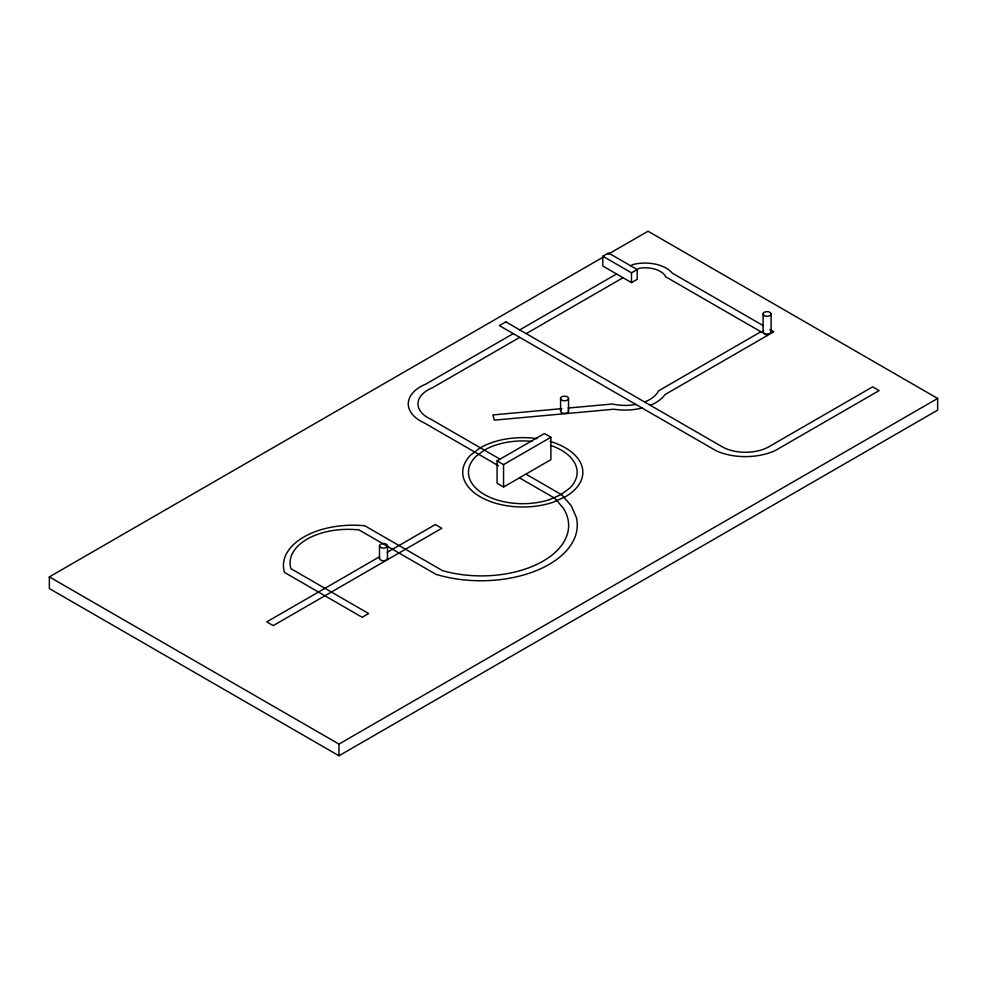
<?xml version="1.0" encoding="UTF-8"?>
<svg xmlns="http://www.w3.org/2000/svg" width="987" height="987" viewBox="0 0 987 987"><rect width="100%" height="100%" fill="white"/><g stroke="black" fill="none" stroke-linecap="round" stroke-linejoin="round"><path stroke-width="1.48" d="M602.798 256.225L608.461 252.956L637.17 269.537L637.17 279.346L631.507 282.615L602.798 266.034L602.798 256.225L631.507 272.807L639.391 268.279A21.319 12.313 0 0 1 665.756 276.829L767.368 335.494M608.017 254.325L648.027 231.229L937.65 398.452L937.65 410.123L338.973 755.771L49.35 588.548L49.35 576.877L604.019 256.632M513.265 333.631L425.804 384.116A42.034 24.268 0 0 0 424.287 422.917L498.472 465.741M519.73 329.892L616.567 273.979M630.545 265.922L632.914 264.541A30.005 17.322 0 0 1 672.233 273.103L763.284 325.661M519.73 337.369L432.281 387.854A33.953 19.604 0 0 0 430.764 419.179L499.977 459.14M526.207 333.631L623.044 277.717M497.09 460.855L544.417 433.54L550.882 437.266L550.882 459.695L503.555 487.01L497.09 483.285L497.09 460.855L503.555 464.593L550.882 437.266M760.891 331.755L658.563 390.84A34.668 20.011 0 0 1 644.733 401.931L644.597 401.98M379.279 556.915L266.761 621.884L273.226 625.622L441.818 528.279L435.353 524.541L387.225 552.325M49.35 576.877L338.973 744.087L937.65 398.452M650.334 405.287L652.9 404.189A43.268 24.983 0 0 0 665.028 394.578L773.833 331.755L769.872 329.473M642.068 408.001L639.44 408.643A43.268 24.983 0 0 1 613.852 409.223L494.351 420.154L492.92 414.935L561.862 408.63M635.887 404.436L631.409 405.089A34.668 20.011 0 0 1 612.421 404.004L567.994 408.063M525.911 474.105L561.702 494.783L571.189 505.652L576.359 517.459A96.393 55.654 0 0 1 536.249 570.659A96.393 55.654 0 0 1 435.97 574.348L358.306 529.501M519.433 477.844L554.83 498.287L563.244 508.046A87.288 50.399 0 0 1 539.63 563.009A87.288 50.399 0 0 1 442.447 570.609L364.783 525.763A69.707 40.245 0 0 0 284.503 572.448L362.167 617.282L368.632 613.544L290.968 568.709A58.085 33.533 0 0 1 357.787 529.797M771.106 313.952L771.106 331.706M763.087 313.952L763.087 331.706M631.507 272.807L631.507 282.615M568.537 398.723A4.01 2.307 0 0 1 562.208 400.352A4.01 2.307 0 0 1 562.923 396.367A4.01 2.307 0 0 1 568.537 398.723L568.537 411.332M560.579 398.242L560.579 410.851M503.555 464.593L503.555 487.01M387.509 545.811A4.01 2.307 0 0 1 381.5 547.81A4.01 2.307 0 0 1 381.5 543.812A4.01 2.307 0 0 1 387.509 545.811L387.509 558.42M379.489 545.811L379.489 558.42M338.973 744.087L338.973 755.771M550.067 441.411A60.071 34.681 0 0 1 565.255 496.831L552.819 502.346A60.071 34.681 0 0 1 480.311 496.831A60.071 34.681 0 0 1 470.762 454.97L480.311 447.79A60.071 34.681 0 0 1 536.953 438.61M568.216 410.16A4.01 2.307 0 0 1 564.132 413.393A4.01 2.307 0 0 1 561.319 409.741M550.512 445.322A54.347 31.374 0 0 1 569.524 488.318L560.752 494.758L549.401 499.669A54.347 31.374 0 0 1 483.901 494.228A54.347 31.374 0 0 1 476.042 456.302L484.814 449.862A54.347 31.374 0 0 1 531.931 441.374M387.373 557.828A4.01 2.307 0 0 1 383.499 560.739A4.01 2.307 0 0 1 379.637 557.828M770.563 330.546A4.01 2.307 0 0 1 767.096 334.013A4.01 2.307 0 0 1 763.63 330.546M505.85 321.873L499.373 325.611L716.5 450.973A47.524 27.439 0 0 0 775.572 450.368L879.133 390.581L872.656 386.842L769.107 446.63A33.398 19.284 0 0 1 722.977 447.234L505.85 321.873M764.259 315.593A4.01 2.307 0 0 0 770.958 314.557A4.01 2.307 0 0 0 766.06 311.719A4.01 2.307 0 0 0 764.259 315.593"/></g></svg>
